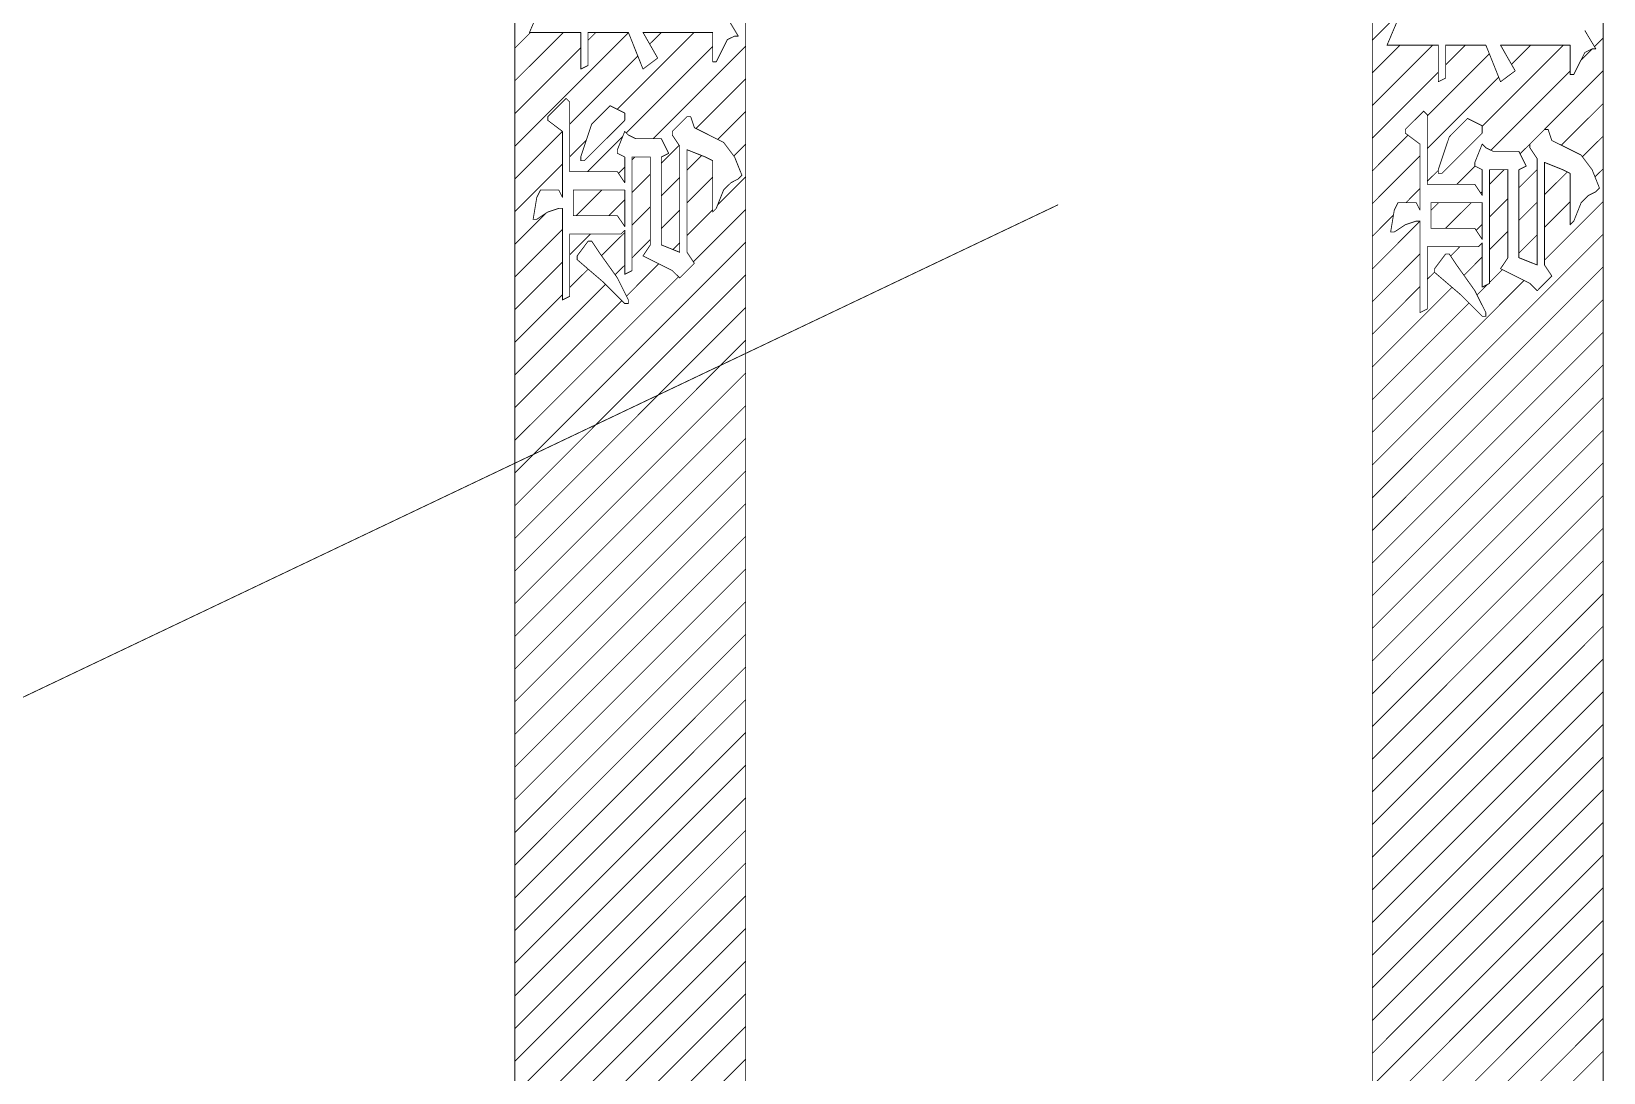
# Model space of a CAD drawing. Header units: millimetres. Extents: x 3362 to 3827, y -139 to 191.
# Drawn here: x 3458.378 to 3463.169, y 115.807 to 118.979 of the extents above; entities that cross this region are included whole.
import ezdxf

# ---------------------------------------------------------------- set-up
doc = ezdxf.new("R2010")
doc.units = ezdxf.units.MM
doc.header["$LTSCALE"] = 23.1
doc.layers.get('0').update_dxf_attribs({"linetype": 'CONTINUOUS'})

# ---------------------------------------------------------------- blocks, each defined once
blk = doc.blocks.new('PAD_R1')
at = {"const_width": 0.5}
blk.add_lwpolyline([(0.25, 0, 1), (-0.25, 0, 1)], format="xyb", close=True, dxfattribs=at)

msp = doc.modelspace()

# ---------------------------------------------------------------- linework, layer by layer
at = {"const_width": 0.00254}
for points in [[(3459.8512, 126.9833), (3459.8512, 113.3834)], [(3459.8512, 113.3834), (3459.8512, 126.9833)], [(3460.5546, 126.9833), (3460.5546, 113.3834)], [(3460.5546, 126.9833), (3460.5546, 113.3834)], [(3462.4647, 113.3834), (3462.4647, 126.9833)], [(3462.4647, 113.3834), (3462.4647, 126.9833)], [(3463.168, 126.9833), (3463.168, 113.3834)], [(3463.168, 113.3834), (3463.168, 126.9833)], [(3462.6168, 119.1044), (3462.4647, 118.9523)], [(3459.8959, 118.9759), (3459.9295, 119.0542)], [(3460.4987, 119.0206), (3460.5322, 118.9647)], [(3462.5094, 118.9371), (3462.5426, 119.0153)], [(3459.8995, 118.9759), (3459.8512, 118.9277)], [(3459.9991, 118.9759), (3459.8512, 118.8281)], [(3460.1977, 118.9752), (3459.8512, 118.629)], [(3460.0522, 118.9759), (3459.8959, 118.9759)], [(3460.0522, 118.8642), (3460.0522, 118.9759)], [(3460.0745, 118.9759), (3460.0745, 118.8753)], [(3460.0986, 118.9759), (3460.0745, 118.9518)], [(3460.1974, 118.9759), (3460.0745, 118.9759)], [(3460.3973, 118.9759), (3460.1632, 118.7417)], [(3460.2419, 118.8642), (3460.1974, 118.9759)], [(3460.2419, 118.9759), (3460.2866, 118.8977)], [(3460.454, 118.9759), (3460.2419, 118.9759)], [(3460.2978, 118.9759), (3460.2622, 118.9404)], [(3460.454, 118.8865), (3460.454, 118.9759)], [(3460.521, 118.9647), (3460.4987, 118.9536)], [(3460.5322, 118.9647), (3460.521, 118.9647)], [(3463.1121, 118.9818), (3463.1456, 118.9259)], [(3460.0522, 118.9294), (3459.8512, 118.7285)], [(3460.454, 118.933), (3460.1908, 118.6699)], [(3460.5546, 118.934), (3460.2729, 118.6521)], [(3460.4987, 118.9536), (3460.4652, 118.8865)], [(3462.549, 118.9371), (3462.4647, 118.8527)], [(3462.6485, 118.9371), (3462.4647, 118.7532)], [(3462.6656, 118.9371), (3462.5094, 118.9371)], [(3462.6656, 118.8256), (3462.6656, 118.9371)], [(3462.8106, 118.9371), (3462.6879, 118.9371)], [(3462.7481, 118.9371), (3462.6879, 118.8769)], [(3462.6879, 118.9371), (3462.6879, 118.8367)], [(3463.0468, 118.9371), (3462.7994, 118.6899)], [(3462.8553, 118.8256), (3462.8106, 118.9371)], [(3463.0674, 118.9371), (3462.8553, 118.9371)], [(3462.8553, 118.9371), (3462.9, 118.8588)], [(3462.9473, 118.9371), (3462.8888, 118.8786)], [(3463.0674, 118.8479), (3463.0674, 118.9371)], [(3463.1352, 118.9259), (3463.1002, 118.8911)], [(3463.1344, 118.9259), (3463.1121, 118.9147)], [(3463.1456, 118.9259), (3463.1344, 118.9259)], [(3463.168, 118.9587), (3463.1416, 118.9325)], [(3460.2262, 118.904), (3460.0186, 118.6968)], [(3460.0745, 118.8753), (3460.0522, 118.8642)], [(3460.2866, 118.8977), (3460.2419, 118.8642)], [(3460.4652, 118.8865), (3460.454, 118.8865)], [(3462.8213, 118.9106), (3462.632, 118.7214)], [(3463.1121, 118.9147), (3463.0786, 118.8479)], [(3460.5546, 118.8344), (3460.4034, 118.6831)], [(3462.6656, 118.8545), (3462.4647, 118.6536)], [(3462.8497, 118.8395), (3462.632, 118.6218)], [(3462.6879, 118.8367), (3462.6656, 118.8256)], [(3463.0674, 118.8583), (3462.8261, 118.6168)], [(3462.9, 118.8588), (3462.8553, 118.8256)], [(3463.168, 118.8591), (3462.9892, 118.6803)], [(3463.0786, 118.8479), (3463.0674, 118.8479)], [(3459.9518, 118.7191), (3460.0075, 118.775)], [(3460.0075, 118.775), (3460.0186, 118.7638)], [(3460.0186, 118.7638), (3460.0186, 118.5517)], [(3460.0857, 118.6968), (3460.1416, 118.7527)], [(3460.1416, 118.7527), (3460.1863, 118.7303)], [(3460.1863, 118.7303), (3460.1863, 118.708)], [(3460.5546, 118.7349), (3460.4697, 118.65)], [(3462.565, 118.6803), (3462.6209, 118.7361)], [(3462.6209, 118.7361), (3462.632, 118.725)], [(3462.632, 118.725), (3462.632, 118.5129)], [(3463.168, 118.7595), (3463.0407, 118.6323)], [(3459.9518, 118.708), (3459.9518, 118.7191)], [(3459.9963, 118.6744), (3459.9518, 118.708)], [(3460.0522, 118.5964), (3460.0857, 118.6968)], [(3460.1863, 118.708), (3460.0633, 118.5853)], [(3460.3313, 118.6744), (3460.376, 118.7191)], [(3460.376, 118.7191), (3460.3872, 118.7191)], [(3460.3872, 118.7191), (3460.3984, 118.6856)], [(3460.3984, 118.6856), (3460.4875, 118.6409)], [(3462.565, 118.6691), (3462.565, 118.6803)], [(3462.6991, 118.6579), (3462.7547, 118.7138)], [(3462.7547, 118.7138), (3462.7994, 118.6914)], [(3462.7994, 118.6914), (3462.7994, 118.6691)], [(3462.9447, 118.6356), (3462.9892, 118.6803)], [(3462.9892, 118.6803), (3463.0003, 118.6803)], [(3463.0003, 118.6803), (3463.0115, 118.6467)], [(3459.9963, 118.6744), (3459.8512, 118.5294)], [(3459.9963, 118.4735), (3459.9963, 118.6744)], [(3460.0694, 118.648), (3460.0186, 118.5972)], [(3460.1799, 118.6589), (3460.0727, 118.5517)], [(3460.1639, 118.6185), (3460.1863, 118.6744)], [(3460.1863, 118.6744), (3460.1974, 118.6632)], [(3460.1974, 118.6632), (3460.2195, 118.6521)], [(3460.2195, 118.6521), (3460.2978, 118.6521)], [(3460.2978, 118.6521), (3460.3201, 118.6076)], [(3460.3521, 118.632), (3460.2978, 118.5777)], [(3460.3313, 118.6632), (3460.3313, 118.6744)], [(3460.3537, 118.6297), (3460.3313, 118.6632)], [(3460.3537, 118.3061), (3460.3537, 118.6297)], [(3460.4875, 118.6409), (3460.521, 118.5964)], [(3460.5546, 118.6353), (3460.5188, 118.5995)], [(3462.5734, 118.663), (3462.4647, 118.554)], [(3462.6097, 118.6356), (3462.565, 118.6691)], [(3462.6097, 118.4346), (3462.6097, 118.6356)], [(3462.6656, 118.5576), (3462.6991, 118.6579)], [(3462.7994, 118.6691), (3462.6767, 118.5464)], [(3462.7771, 118.5799), (3462.7994, 118.6356)], [(3462.7994, 118.6356), (3462.8106, 118.6244)], [(3462.9447, 118.6356), (3462.9147, 118.6061)], [(3462.9447, 118.6244), (3462.9447, 118.6356)], [(3463.0115, 118.6467), (3463.1009, 118.6023)], [(3463.168, 118.6599), (3463.1047, 118.597)], [(3460.0522, 118.5853), (3460.0522, 118.5964)], [(3460.0633, 118.5853), (3460.0522, 118.5853)], [(3460.1639, 118.6076), (3460.1639, 118.6185)], [(3460.1863, 118.5964), (3460.1639, 118.6076)], [(3460.1863, 118.5182), (3460.1863, 118.5964)], [(3460.2086, 118.5964), (3460.2086, 118.2502)], [(3460.2643, 118.5964), (3460.2086, 118.5964)], [(3460.217, 118.5964), (3460.2086, 118.5878)], [(3460.2643, 118.3285), (3460.2643, 118.5964)], [(3460.3201, 118.6076), (3460.2978, 118.5964)], [(3460.2978, 118.5964), (3460.2978, 118.3285)], [(3460.376, 118.6185), (3460.376, 118.3061)], [(3460.4319, 118.5964), (3460.376, 118.6185)], [(3460.4205, 118.6008), (3460.376, 118.5563)], [(3460.454, 118.5853), (3460.4319, 118.5964)], [(3460.454, 118.4288), (3460.454, 118.5853)], [(3460.521, 118.5964), (3460.5434, 118.5406)], [(3462.6097, 118.5997), (3462.4647, 118.4545)], [(3462.7771, 118.5688), (3462.7771, 118.5799)], [(3462.8106, 118.6244), (3462.833, 118.6135)], [(3462.833, 118.6135), (3462.9112, 118.6135)], [(3462.9112, 118.6135), (3462.9335, 118.5688)], [(3462.9671, 118.5911), (3462.9447, 118.6244)], [(3462.9671, 118.2673), (3462.9671, 118.5911)], [(3462.9892, 118.5799), (3462.9892, 118.2673)], [(3463.045, 118.5576), (3462.9892, 118.5799)], [(3463.1009, 118.6023), (3463.1344, 118.5576)], [(3459.9963, 118.5749), (3459.8512, 118.4298)], [(3460.0186, 118.5517), (3460.1639, 118.5517)], [(3460.1639, 118.5517), (3460.1863, 118.5182)], [(3460.1863, 118.5655), (3460.1672, 118.5467)], [(3460.2643, 118.5441), (3460.2086, 118.4882)], [(3460.3537, 118.534), (3460.2978, 118.4781)], [(3460.454, 118.5347), (3460.376, 118.4567)], [(3460.5546, 118.5357), (3460.4695, 118.4507)], [(3460.5434, 118.5406), (3460.5322, 118.5294)], [(3462.6656, 118.5558), (3462.632, 118.5223)], [(3462.6656, 118.5464), (3462.6656, 118.5576)], [(3462.6767, 118.5464), (3462.6656, 118.5464)], [(3462.7776, 118.5685), (3462.722, 118.5129)], [(3462.7994, 118.5576), (3462.7771, 118.5688)], [(3462.7994, 118.4794), (3462.7994, 118.5576)], [(3462.8218, 118.5576), (3462.8218, 118.2114)], [(3462.8777, 118.5576), (3462.8218, 118.5576)], [(3462.8662, 118.5576), (3462.8218, 118.5131)], [(3462.8777, 118.2896), (3462.8777, 118.5576)], [(3462.9335, 118.5688), (3462.9112, 118.5576)], [(3462.9671, 118.5586), (3462.9112, 118.5027)], [(3462.9112, 118.5576), (3462.9112, 118.2896)], [(3463.0588, 118.5507), (3462.9892, 118.4814)], [(3463.0674, 118.5464), (3463.045, 118.5576)], [(3463.0674, 118.3899), (3463.0674, 118.5464)], [(3463.1344, 118.5576), (3463.1568, 118.5017)], [(3463.168, 118.5604), (3463.1431, 118.5357)], [(3459.9183, 118.4735), (3459.9295, 118.4959)], [(3459.9295, 118.4959), (3459.9851, 118.4959)], [(3459.9851, 118.4959), (3459.9963, 118.4735)], [(3460.0298, 118.4176), (3460.0298, 118.4959)], [(3460.0298, 118.4959), (3460.1863, 118.4959)], [(3460.1164, 118.4959), (3460.0384, 118.4176)], [(3460.1863, 118.4959), (3460.1863, 118.3844)], [(3460.4875, 118.4959), (3460.4652, 118.44)], [(3460.5099, 118.5182), (3460.4875, 118.4959)], [(3460.5322, 118.5294), (3460.5099, 118.5182)], [(3462.6097, 118.5002), (3462.5668, 118.457)], [(3462.632, 118.5129), (3462.7771, 118.5129)], [(3462.7771, 118.5129), (3462.7994, 118.4794)], [(3462.7994, 118.4908), (3462.7949, 118.4862)], [(3463.1456, 118.4905), (3463.1233, 118.4794)], [(3463.1568, 118.5017), (3463.1456, 118.4905)], [(3461.5061, 118.4504), (3426.8109, 101.949)], [(3459.9071, 118.4065), (3459.9183, 118.4735)], [(3459.9851, 118.44), (3459.9518, 118.4288)], [(3459.9963, 118.44), (3459.9851, 118.44)], [(3459.9963, 118.4753), (3459.9958, 118.4748)], [(3459.9963, 118.1608), (3459.9963, 118.44)], [(3460.1863, 118.4659), (3460.138, 118.4176)], [(3460.2643, 118.4446), (3460.2086, 118.3887)], [(3460.5546, 118.4362), (3460.3953, 118.2769)], [(3460.4652, 118.44), (3460.454, 118.4288)], [(3462.5315, 118.4346), (3462.5426, 118.457)], [(3462.5426, 118.457), (3462.5985, 118.457)], [(3462.5985, 118.457), (3462.6097, 118.4346)], [(3462.6432, 118.457), (3462.7994, 118.457)], [(3462.6663, 118.457), (3462.6432, 118.4339)], [(3462.6432, 118.379), (3462.6432, 118.457)], [(3462.7659, 118.457), (3462.6877, 118.379)], [(3462.7994, 118.457), (3462.7994, 118.3455)], [(3462.8777, 118.4694), (3462.8218, 118.4136)], [(3462.9671, 118.459), (3462.9112, 118.4032)], [(3463.168, 118.4608), (3462.9892, 118.2822)], [(3463.0674, 118.46), (3462.9892, 118.3818)], [(3463.1009, 118.457), (3463.0786, 118.4011)], [(3463.1233, 118.4794), (3463.1009, 118.457)], [(3459.9462, 118.4253), (3459.8512, 118.3303)], [(3459.9183, 118.4065), (3459.9071, 118.4065)], [(3459.9518, 118.4288), (3459.9183, 118.4065)], [(3460.1639, 118.4176), (3460.0298, 118.4176)], [(3460.1863, 118.3844), (3460.1639, 118.4176)], [(3460.3537, 118.4344), (3460.2978, 118.3785)], [(3460.454, 118.4352), (3460.376, 118.3572)], [(3462.5289, 118.4194), (3462.4647, 118.3549)], [(3462.6097, 118.4006), (3462.4647, 118.2553)], [(3462.5203, 118.3678), (3462.5315, 118.4346)], [(3462.565, 118.3899), (3462.5315, 118.3678)], [(3462.5985, 118.4011), (3462.565, 118.3899)], [(3462.6097, 118.4011), (3462.5985, 118.4011)], [(3462.6097, 118.1222), (3462.6097, 118.4011)], [(3462.7994, 118.3912), (3462.7811, 118.3729)], [(3463.0786, 118.4011), (3463.0674, 118.3899)], [(3459.9963, 118.3757), (3459.8512, 118.2307)], [(3460.1751, 118.362), (3460.0186, 118.362)], [(3460.0821, 118.362), (3460.0186, 118.2985)], [(3460.0186, 118.362), (3460.0186, 118.172)], [(3460.1863, 118.3663), (3460.1154, 118.2957)], [(3460.1863, 118.3732), (3460.1751, 118.362)], [(3460.1863, 118.2391), (3460.1863, 118.3732)], [(3460.2643, 118.345), (3460.2086, 118.2891)], [(3463.168, 118.3612), (3462.4647, 117.6579)], [(3462.5315, 118.3678), (3462.5203, 118.3678)], [(3462.7771, 118.379), (3462.6432, 118.379)], [(3462.7994, 118.3455), (3462.7771, 118.379)], [(3462.8777, 118.3699), (3462.8218, 118.314)], [(3462.9671, 118.3595), (3462.9112, 118.3036)], [(3460.5546, 118.3366), (3459.8512, 117.6333)], [(3460.041, 118.2949), (3460.0745, 118.3397)], [(3460.041, 118.2838), (3460.041, 118.2949)], [(3460.0745, 118.3397), (3460.0857, 118.3397)], [(3460.0857, 118.3397), (3460.108, 118.3061)], [(3460.108, 118.3061), (3460.1639, 118.2279)], [(3460.2419, 118.2949), (3460.2643, 118.3285)], [(3460.3313, 118.2502), (3460.2419, 118.2949)], [(3460.2978, 118.3285), (3460.3537, 118.3061)], [(3460.3537, 118.3348), (3460.3331, 118.3143)], [(3460.376, 118.3061), (3460.3984, 118.2726)], [(3462.6097, 118.301), (3462.4647, 118.1558)], [(3462.7882, 118.3231), (3462.632, 118.3231)], [(3462.632, 118.3231), (3462.632, 118.1334)], [(3462.6544, 118.2561), (3462.6879, 118.3008)], [(3462.6879, 118.3008), (3462.6991, 118.3008)], [(3462.6991, 118.3008), (3462.7214, 118.2673)], [(3462.7314, 118.3231), (3462.7032, 118.2947)], [(3462.7994, 118.3343), (3462.7882, 118.3231)], [(3462.7994, 118.2002), (3462.7994, 118.3343)], [(3459.9963, 118.2762), (3459.8512, 118.1311)], [(3460.0748, 118.2548), (3460.0186, 118.1989)], [(3460.1192, 118.2167), (3460.041, 118.2838)], [(3460.1863, 118.2668), (3460.1568, 118.2375)], [(3460.2086, 118.2502), (3460.1863, 118.2391)], [(3460.2899, 118.2711), (3460.1916, 118.1725)], [(3460.3537, 118.2279), (3460.3313, 118.2502)], [(3460.3984, 118.2726), (3460.3537, 118.2279)], [(3463.168, 118.2617), (3462.4647, 117.5583)], [(3462.6544, 118.2459), (3462.632, 118.2238)], [(3462.6544, 118.2449), (3462.6544, 118.2561)], [(3462.7326, 118.1779), (3462.6544, 118.2449)], [(3462.7214, 118.2673), (3462.7771, 118.189)], [(3462.7994, 118.2916), (3462.7438, 118.2358)], [(3462.8609, 118.2533), (3462.8218, 118.2144)], [(3462.8553, 118.2561), (3462.8777, 118.2896)], [(3462.9447, 118.2114), (3462.8553, 118.2561)], [(3462.9112, 118.2896), (3462.9671, 118.2673)], [(3462.9892, 118.2673), (3463.0115, 118.2337)], [(3460.5546, 118.237), (3459.8512, 117.5337)], [(3460.3501, 118.2314), (3459.8512, 117.7328)], [(3460.1276, 118.2083), (3459.8512, 117.932)], [(3460.1863, 118.1499), (3460.1192, 118.2167)], [(3460.1639, 118.2279), (3460.1974, 118.1608)], [(3462.9272, 118.2203), (3462.4647, 117.7575)], [(3462.6097, 118.2015), (3462.4647, 118.0562)], [(3462.7075, 118.1994), (3462.4647, 117.9566)], [(3462.8159, 118.2086), (3462.7837, 118.1761)], [(3462.8218, 118.2114), (3462.7994, 118.2002)], [(3462.9671, 118.189), (3462.9447, 118.2114)], [(3463.0115, 118.2337), (3462.9671, 118.189)], [(3459.9963, 118.1766), (3459.8512, 118.0316)], [(3460.1774, 118.1586), (3459.8512, 117.8324)], [(3460.0186, 118.172), (3459.9963, 118.1608)], [(3460.1974, 118.1499), (3460.1863, 118.1499)], [(3460.1974, 118.1608), (3460.1974, 118.1499)], [(3463.168, 118.1621), (3462.4647, 117.4588)], [(3462.759, 118.1514), (3462.4647, 117.8571)], [(3462.7994, 118.1111), (3462.7326, 118.1779)], [(3462.7771, 118.189), (3462.8106, 118.1222)], [(3460.5546, 118.1375), (3459.8512, 117.4341)], [(3462.632, 118.1334), (3462.6097, 118.1222)], [(3462.8106, 118.1111), (3462.7994, 118.1111)], [(3462.8106, 118.1222), (3462.8106, 118.1111)], [(3463.168, 118.0625), (3462.4647, 117.3595)], [(3460.5546, 118.0379), (3459.8512, 117.3346)], [(3463.168, 117.9632), (3462.4647, 117.2599)], [(3460.5546, 117.9383), (3459.8512, 117.235)], [(3463.168, 117.8637), (3462.4647, 117.1603)], [(3460.5546, 117.8388), (3459.8512, 117.1354)], [(3460.5546, 117.7392), (3459.8512, 117.0359)], [(3463.168, 117.7641), (3462.4647, 117.0608)], [(3460.5546, 117.6396), (3459.8512, 116.9363)], [(3463.168, 117.6645), (3462.4647, 116.9612)], [(3460.5546, 117.5401), (3459.8512, 116.8367)], [(3463.168, 117.565), (3462.4647, 116.8616)], [(3460.5546, 117.4405), (3459.8512, 116.7372)], [(3463.168, 117.4654), (3462.4647, 116.7621)], [(3460.5546, 117.3409), (3459.8512, 116.6376)], [(3463.168, 117.3658), (3462.4647, 116.6625)], [(3460.5546, 117.2414), (3459.8512, 116.538)], [(3463.168, 117.2662), (3462.4647, 116.5629)], [(3463.168, 117.1667), (3462.4647, 116.4634)], [(3460.5546, 117.1418), (3459.8512, 116.4385)], [(3463.168, 117.0671), (3462.4647, 116.3638)], [(3460.5546, 117.0422), (3459.8512, 116.3389)], [(3463.168, 116.9675), (3462.4647, 116.2642)], [(3460.5546, 116.9427), (3459.8512, 116.2393)], [(3463.168, 116.868), (3462.4647, 116.1647)], [(3460.5546, 116.8431), (3459.8512, 116.1398)], [(3463.168, 116.7684), (3462.4647, 116.0651)], [(3460.5546, 116.7435), (3459.8512, 116.0402)], [(3463.168, 116.6688), (3462.4647, 115.9655)], [(3460.5546, 116.6439), (3459.8512, 115.9409)], [(3463.168, 116.5693), (3462.4647, 115.8659)], [(3460.5546, 116.5446), (3459.8512, 115.8413)], [(3460.5546, 116.4451), (3459.8512, 115.7417)], [(3463.168, 116.4697), (3462.4647, 115.7664)], [(3460.5546, 116.3455), (3459.8512, 115.6422)], [(3463.168, 116.3701), (3462.4647, 115.6668)], [(3460.5546, 116.2459), (3459.8512, 115.5426)], [(3463.168, 116.2706), (3462.4647, 115.5672)], [(3460.5546, 116.1464), (3459.8512, 115.443)], [(3463.168, 116.171), (3462.4647, 115.4677)], [(3460.5546, 116.0468), (3459.8512, 115.3435)], [(3463.168, 116.0714), (3462.4647, 115.3681)], [(3460.5546, 115.9472), (3459.8512, 115.2439)], [(3463.168, 115.9719), (3462.4647, 115.2685)], [(3463.168, 115.8723), (3462.4647, 115.169)], [(3460.5546, 115.8477), (3459.8512, 115.1443)]]:
    msp.add_lwpolyline(points, dxfattribs=at)

# ---------------------------------------------------------------- block references
at = {"xscale": 0.00254, "yscale": 0.00254}
for p in [(3459.8959, 118.9759), (3459.8959, 118.9759), (3459.8995, 118.9759), (3459.9991, 118.9759), (3460.0522, 118.9759), (3460.0522, 118.9759), (3460.0745, 118.9759), (3460.0745, 118.9759), (3460.0986, 118.9759), (3460.1974, 118.9759), (3460.1974, 118.9759), (3460.1977, 118.9752), (3460.2419, 118.9759), (3460.2419, 118.9759), (3460.2978, 118.9759), (3460.3973, 118.9759), (3460.454, 118.9759), (3460.454, 118.9759), (3460.521, 118.9647), (3460.521, 118.9647), (3460.5322, 118.9647), (3460.5322, 118.9647), (3459.8512, 118.9277), (3460.0522, 118.9294), (3460.0745, 118.9518), (3460.2622, 118.9404), (3460.454, 118.933), (3460.4987, 118.9536), (3460.4987, 118.9536), (3460.5546, 118.934), (3462.4647, 118.9523), (3462.5094, 118.9371), (3462.5094, 118.9371), (3462.549, 118.9371), (3462.6485, 118.9371), (3462.6656, 118.9371), (3462.6656, 118.9371), (3462.6879, 118.9371), (3462.6879, 118.9371), (3462.7481, 118.9371), (3462.8106, 118.9371), (3462.8106, 118.9371), (3462.8553, 118.9371), (3462.8553, 118.9371), (3462.9473, 118.9371), (3463.0468, 118.9371), (3463.0674, 118.9371), (3463.0674, 118.9371), (3463.1344, 118.9259), (3463.1344, 118.9259), (3463.1352, 118.9259), (3463.1416, 118.9325), (3463.1456, 118.9259), (3463.1456, 118.9259), (3463.168, 118.9587), (3460.0745, 118.8753), (3460.0745, 118.8753), (3460.2262, 118.904), (3460.2866, 118.8977), (3460.2866, 118.8977), (3460.454, 118.8865), (3460.454, 118.8865), (3460.4652, 118.8865), (3460.4652, 118.8865), (3462.6879, 118.8769), (3462.8213, 118.9106), (3462.8888, 118.8786), (3463.1002, 118.8911), (3463.1121, 118.9147), (3463.1121, 118.9147), (3459.8512, 118.8281), (3460.0522, 118.8642), (3460.0522, 118.8642), (3460.2419, 118.8642), (3460.2419, 118.8642), (3460.5546, 118.8344), (3462.4647, 118.8527), (3462.6656, 118.8545), (3462.6656, 118.8256), (3462.6656, 118.8256), (3462.6879, 118.8367), (3462.6879, 118.8367), (3462.8497, 118.8395), (3462.8553, 118.8256), (3462.8553, 118.8256), (3462.9, 118.8588), (3462.9, 118.8588), (3463.0674, 118.8583), (3463.0674, 118.8479), (3463.0674, 118.8479), (3463.0786, 118.8479), (3463.0786, 118.8479), (3463.168, 118.8591), (3460.0075, 118.775), (3460.0075, 118.775), (3459.8512, 118.7285), (3460.0186, 118.7638), (3460.0186, 118.7638), (3460.1416, 118.7527), (3460.1416, 118.7527), (3460.1632, 118.7417), (3460.1863, 118.7303), (3460.1863, 118.7303), (3460.5546, 118.7349), (3462.4647, 118.7532), (3462.6209, 118.7361), (3462.6209, 118.7361), (3462.632, 118.725), (3462.632, 118.725), (3463.168, 118.7595), (3459.9518, 118.7191), (3459.9518, 118.7191), (3459.9518, 118.708), (3459.9518, 118.708), (3460.0186, 118.6968), (3460.0857, 118.6968), (3460.0857, 118.6968), (3460.1863, 118.708), (3460.1863, 118.708), (3460.376, 118.7191), (3460.376, 118.7191), (3460.3872, 118.7191), (3460.3872, 118.7191), (3460.3984, 118.6856), (3460.3984, 118.6856), (3460.4034, 118.6831), (3462.565, 118.6803), (3462.565, 118.6803), (3462.632, 118.7214), (3462.7547, 118.7138), (3462.7547, 118.7138), (3462.7994, 118.6914), (3462.7994, 118.6914), (3462.7994, 118.6899), (3462.9892, 118.6803), (3462.9892, 118.6803), (3462.9892, 118.6803), (3463.0003, 118.6803), (3463.0003, 118.6803), (3459.8512, 118.629), (3459.9963, 118.6744), (3459.9963, 118.6744), (3459.9963, 118.6744), (3460.0694, 118.648), (3460.1799, 118.6589), (3460.1863, 118.6744), (3460.1863, 118.6744), (3460.1908, 118.6699), (3460.1974, 118.6632), (3460.1974, 118.6632), (3460.2195, 118.6521), (3460.2195, 118.6521), (3460.2729, 118.6521), (3460.2978, 118.6521), (3460.2978, 118.6521), (3460.3313, 118.6744), (3460.3313, 118.6744), (3460.3313, 118.6632), (3460.3313, 118.6632), (3460.3521, 118.632), (3460.3537, 118.6297), (3460.3537, 118.6297), (3460.4697, 118.65), (3460.4875, 118.6409), (3460.4875, 118.6409), (3460.5546, 118.6353), (3462.4647, 118.6536), (3462.565, 118.6691), (3462.565, 118.6691), (3462.5734, 118.663), (3462.6097, 118.6356), (3462.6097, 118.6356), (3462.6991, 118.6579), (3462.6991, 118.6579), (3462.7994, 118.6691), (3462.7994, 118.6691), (3462.7994, 118.6356), (3462.7994, 118.6356), (3462.9447, 118.6356), (3462.9447, 118.6356), (3462.9447, 118.6356), (3463.0115, 118.6467), (3463.0115, 118.6467), (3463.0407, 118.6323), (3463.168, 118.6599), (3460.0186, 118.5972), (3460.0522, 118.5964), (3460.0522, 118.5964), (3460.0522, 118.5853), (3460.0522, 118.5853), (3460.0633, 118.5853), (3460.0633, 118.5853), (3460.1639, 118.6185), (3460.1639, 118.6185), (3460.1639, 118.6076), (3460.1639, 118.6076), (3460.1863, 118.5964), (3460.1863, 118.5964), (3460.2086, 118.5964), (3460.2086, 118.5964), (3460.2086, 118.5878), (3460.217, 118.5964), (3460.2643, 118.5964), (3460.2643, 118.5964), (3460.2978, 118.5964), (3460.2978, 118.5964), (3460.3201, 118.6076), (3460.3201, 118.6076), (3460.376, 118.6185), (3460.376, 118.6185), (3460.4205, 118.6008), (3460.4319, 118.5964), (3460.4319, 118.5964), (3460.454, 118.5853), (3460.454, 118.5853), (3460.5188, 118.5995), (3460.521, 118.5964), (3460.521, 118.5964), (3462.6097, 118.5997), (3462.632, 118.6218), (3462.7771, 118.5799), (3462.7771, 118.5799), (3462.8106, 118.6244), (3462.8106, 118.6244), (3462.8261, 118.6168), (3462.833, 118.6135), (3462.833, 118.6135), (3462.9112, 118.6135), (3462.9112, 118.6135), (3462.9147, 118.6061), (3462.9447, 118.6244), (3462.9447, 118.6244), (3462.9671, 118.5911), (3462.9671, 118.5911), (3462.9892, 118.5799), (3462.9892, 118.5799), (3463.1009, 118.6023), (3463.1009, 118.6023), (3463.1047, 118.597), (3459.9963, 118.5749), (3460.0186, 118.5517), (3460.0186, 118.5517), (3460.0727, 118.5517), (3460.1639, 118.5517), (3460.1639, 118.5517), (3460.1672, 118.5467), (3460.1863, 118.5655), (3460.2643, 118.5441), (3460.2978, 118.5777), (3460.3537, 118.534), (3460.376, 118.5563), (3460.454, 118.5347), (3460.5434, 118.5406), (3460.5434, 118.5406), (3460.5546, 118.5357), (3462.4647, 118.554), (3462.6656, 118.5576), (3462.6656, 118.5576), (3462.6656, 118.5558), (3462.6656, 118.5464), (3462.6656, 118.5464), (3462.6767, 118.5464), (3462.6767, 118.5464), (3462.7771, 118.5688), (3462.7771, 118.5688), (3462.7776, 118.5685), (3462.7994, 118.5576), (3462.7994, 118.5576), (3462.8218, 118.5576), (3462.8218, 118.5576), (3462.8662, 118.5576), (3462.8777, 118.5576), (3462.8777, 118.5576), (3462.9112, 118.5576), (3462.9112, 118.5576), (3462.9335, 118.5688), (3462.9335, 118.5688), (3462.9671, 118.5586), (3463.045, 118.5576), (3463.045, 118.5576), (3463.0588, 118.5507), (3463.0674, 118.5464), (3463.0674, 118.5464), (3463.1344, 118.5576), (3463.1344, 118.5576), (3463.1431, 118.5357), (3463.168, 118.5604), (3459.8512, 118.5294), (3459.9295, 118.4959), (3459.9295, 118.4959), (3459.9851, 118.4959), (3459.9851, 118.4959), (3460.0298, 118.4959), (3460.0298, 118.4959), (3460.1164, 118.4959), (3460.1863, 118.5182), (3460.1863, 118.5182), (3460.1863, 118.4959), (3460.1863, 118.4959), (3460.2086, 118.4882), (3460.4875, 118.4959), (3460.4875, 118.4959), (3460.5099, 118.5182), (3460.5099, 118.5182), (3460.5322, 118.5294), (3460.5322, 118.5294), (3462.6097, 118.5002), (3462.632, 118.5223), (3462.632, 118.5129), (3462.632, 118.5129), (3462.722, 118.5129), (3462.7771, 118.5129), (3462.7771, 118.5129), (3462.7949, 118.4862), (3462.7994, 118.4908), (3462.8218, 118.5131), (3462.9112, 118.5027), (3463.1456, 118.4905), (3463.1456, 118.4905), (3463.1568, 118.5017), (3463.1568, 118.5017), (3459.9183, 118.4735), (3459.9183, 118.4735), (3459.9851, 118.44), (3459.9851, 118.44), (3459.9958, 118.4748), (3459.9963, 118.4753), (3459.9963, 118.4735), (3459.9963, 118.4735), (3459.9963, 118.44), (3459.9963, 118.44), (3460.1863, 118.4659), (3460.2643, 118.4446), (3460.2978, 118.4781), (3460.376, 118.4567), (3460.4652, 118.44), (3460.4652, 118.44), (3460.4695, 118.4507), (3460.5546, 118.4362), (3461.5061, 118.4504), (3462.4647, 118.4545), (3462.5426, 118.457), (3462.5426, 118.457), (3462.5668, 118.457), (3462.5985, 118.457), (3462.5985, 118.457), (3462.6432, 118.457), (3462.6432, 118.457), (3462.6663, 118.457), (3462.7659, 118.457), (3462.7994, 118.4794), (3462.7994, 118.4794), (3462.7994, 118.457), (3462.7994, 118.457), (3462.8777, 118.4694), (3462.9671, 118.459), (3462.9892, 118.4814), (3463.0674, 118.46), (3463.1009, 118.457), (3463.1009, 118.457), (3463.1233, 118.4794), (3463.1233, 118.4794), (3463.168, 118.4608), (3459.8512, 118.4298), (3459.9071, 118.4065), (3459.9071, 118.4065), (3459.9183, 118.4065), (3459.9183, 118.4065), (3459.9462, 118.4253), (3459.9518, 118.4288), (3459.9518, 118.4288), (3460.0298, 118.4176), (3460.0298, 118.4176), (3460.0384, 118.4176), (3460.138, 118.4176), (3460.1639, 118.4176), (3460.1639, 118.4176), (3460.2086, 118.3887), (3460.3537, 118.4344), (3460.454, 118.4352), (3460.454, 118.4288), (3460.454, 118.4288), (3462.5289, 118.4194), (3462.5315, 118.4346), (3462.5315, 118.4346), (3462.565, 118.3899), (3462.565, 118.3899), (3462.5985, 118.4011), (3462.5985, 118.4011), (3462.6097, 118.4346), (3462.6097, 118.4346), (3462.6097, 118.4011), (3462.6097, 118.4011), (3462.6097, 118.4006), (3462.6432, 118.4339), (3462.7994, 118.3912), (3462.8218, 118.4136), (3462.9112, 118.4032), (3463.0674, 118.3899), (3463.0674, 118.3899), (3463.0786, 118.4011), (3463.0786, 118.4011), (3459.9963, 118.3757), (3460.0186, 118.362), (3460.0186, 118.362), (3460.0821, 118.362), (3460.1751, 118.362), (3460.1751, 118.362), (3460.1863, 118.3844), (3460.1863, 118.3844), (3460.1863, 118.3732), (3460.1863, 118.3732), (3460.1863, 118.3663), (3460.2643, 118.345), (3460.2978, 118.3785), (3460.376, 118.3572), (3462.4647, 118.3549), (3462.5203, 118.3678), (3462.5203, 118.3678), (3462.5315, 118.3678), (3462.5315, 118.3678), (3462.6432, 118.379), (3462.6432, 118.379), (3462.6877, 118.379), (3462.7771, 118.379), (3462.7771, 118.379), (3462.7811, 118.3729), (3462.7994, 118.3455), (3462.7994, 118.3455), (3462.8777, 118.3699), (3462.9671, 118.3595), (3462.9892, 118.3818), (3463.168, 118.3612), (3459.8512, 118.3303), (3460.0186, 118.2985), (3460.041, 118.2949), (3460.041, 118.2949), (3460.0745, 118.3397), (3460.0745, 118.3397), (3460.0857, 118.3397), (3460.0857, 118.3397), (3460.108, 118.3061), (3460.108, 118.3061), (3460.1154, 118.2957), (3460.2419, 118.2949), (3460.2419, 118.2949), (3460.2643, 118.3285), (3460.2643, 118.3285), (3460.2978, 118.3285), (3460.2978, 118.3285), (3460.3331, 118.3143), (3460.3537, 118.3348), (3460.3537, 118.3061), (3460.3537, 118.3061), (3460.376, 118.3061), (3460.376, 118.3061), (3460.5546, 118.3366), (3462.6097, 118.301), (3462.632, 118.3231), (3462.632, 118.3231), (3462.6879, 118.3008), (3462.6879, 118.3008), (3462.6991, 118.3008), (3462.6991, 118.3008), (3462.7032, 118.2947), (3462.7314, 118.3231), (3462.7882, 118.3231), (3462.7882, 118.3231), (3462.7994, 118.3343), (3462.7994, 118.3343), (3462.8218, 118.314), (3462.9112, 118.3036), (3459.9963, 118.2762), (3460.041, 118.2838), (3460.041, 118.2838), (3460.0748, 118.2548), (3460.1863, 118.2668), (3460.2086, 118.2891), (3460.2086, 118.2502), (3460.2086, 118.2502), (3460.2899, 118.2711), (3460.3313, 118.2502), (3460.3313, 118.2502), (3460.3953, 118.2769), (3460.3984, 118.2726), (3460.3984, 118.2726), (3462.4647, 118.2553), (3462.6544, 118.2561), (3462.6544, 118.2561), (3462.6544, 118.2459), (3462.6544, 118.2449), (3462.6544, 118.2449), (3462.7214, 118.2673), (3462.7214, 118.2673), (3462.7994, 118.2916), (3462.8553, 118.2561), (3462.8553, 118.2561), (3462.8609, 118.2533), (3462.8777, 118.2896), (3462.8777, 118.2896), (3462.9112, 118.2896), (3462.9112, 118.2896), (3462.9671, 118.2673), (3462.9671, 118.2673), (3462.9892, 118.2822), (3462.9892, 118.2673), (3462.9892, 118.2673), (3463.168, 118.2617), (3459.8512, 118.2307), (3460.0186, 118.1989), (3460.1192, 118.2167), (3460.1192, 118.2167), (3460.1276, 118.2083), (3460.1568, 118.2375), (3460.1639, 118.2279), (3460.1639, 118.2279), (3460.1863, 118.2391), (3460.1863, 118.2391), (3460.3501, 118.2314), (3460.3537, 118.2279), (3460.3537, 118.2279), (3460.5546, 118.237), (3462.6097, 118.2015), (3462.632, 118.2238), (3462.7075, 118.1994), (3462.7438, 118.2358), (3462.7994, 118.2002), (3462.7994, 118.2002), (3462.8159, 118.2086), (3462.8218, 118.2144), (3462.8218, 118.2114), (3462.8218, 118.2114), (3462.9272, 118.2203), (3462.9447, 118.2114), (3462.9447, 118.2114), (3463.0115, 118.2337), (3463.0115, 118.2337), (3459.9963, 118.1766), (3459.9963, 118.1608), (3459.9963, 118.1608), (3460.0186, 118.172), (3460.0186, 118.172), (3460.1774, 118.1586), (3460.1863, 118.1499), (3460.1863, 118.1499), (3460.1916, 118.1725), (3460.1974, 118.1608), (3460.1974, 118.1608), (3460.1974, 118.1499), (3460.1974, 118.1499), (3462.4647, 118.1558), (3462.7326, 118.1779), (3462.7326, 118.1779), (3462.759, 118.1514), (3462.7771, 118.189), (3462.7771, 118.189), (3462.7837, 118.1761), (3462.9671, 118.189), (3462.9671, 118.189), (3463.168, 118.1621), (3459.8512, 118.1311), (3460.5546, 118.1375), (3462.6097, 118.1222), (3462.6097, 118.1222), (3462.632, 118.1334), (3462.632, 118.1334), (3462.7994, 118.1111), (3462.7994, 118.1111), (3462.8106, 118.1222), (3462.8106, 118.1222), (3462.8106, 118.1111), (3462.8106, 118.1111), (3462.4647, 118.0562), (3463.168, 118.0625), (3459.8512, 118.0316), (3460.5546, 118.0379), (3462.4647, 117.9566), (3463.168, 117.9632), (3459.8512, 117.932), (3460.5546, 117.9383), (3463.168, 117.8637), (3459.8512, 117.8324), (3460.5546, 117.8388), (3462.4647, 117.8571), (3459.8512, 117.7328), (3460.5546, 117.7392), (3462.4647, 117.7575), (3463.168, 117.7641), (3459.8512, 117.6333), (3460.5546, 117.6396), (3462.4647, 117.6579), (3463.168, 117.6645), (3459.8512, 117.5337), (3460.5546, 117.5401), (3462.4647, 117.5583), (3463.168, 117.565), (3459.8512, 117.4341), (3460.5546, 117.4405), (3462.4647, 117.4588), (3463.168, 117.4654), (3459.8512, 117.3346), (3460.5546, 117.3409), (3462.4647, 117.3595), (3463.168, 117.3658), (3460.5546, 117.2414), (3462.4647, 117.2599), (3463.168, 117.2662), (3459.8512, 117.235), (3462.4647, 117.1603), (3463.168, 117.1667), (3459.8512, 117.1354), (3460.5546, 117.1418), (3462.4647, 117.0608), (3463.168, 117.0671), (3459.8512, 117.0359), (3460.5546, 117.0422), (3462.4647, 116.9612), (3463.168, 116.9675), (3459.8512, 116.9363), (3460.5546, 116.9427), (3462.4647, 116.8616), (3463.168, 116.868), (3459.8512, 116.8367), (3460.5546, 116.8431), (3462.4647, 116.7621), (3463.168, 116.7684), (3459.8512, 116.7372), (3460.5546, 116.7435), (3463.168, 116.6688), (3459.8512, 116.6376), (3460.5546, 116.6439), (3462.4647, 116.6625), (3463.168, 116.5693), (3459.8512, 116.538), (3460.5546, 116.5446), (3462.4647, 116.5629), (3459.8512, 116.4385), (3460.5546, 116.4451), (3462.4647, 116.4634), (3463.168, 116.4697), (3459.8512, 116.3389), (3460.5546, 116.3455), (3462.4647, 116.3638), (3463.168, 116.3701), (3459.8512, 116.2393), (3460.5546, 116.2459), (3462.4647, 116.2642), (3463.168, 116.2706), (3459.8512, 116.1398), (3460.5546, 116.1464), (3462.4647, 116.1647), (3463.168, 116.171), (3459.8512, 116.0402), (3460.5546, 116.0468), (3462.4647, 116.0651), (3463.168, 116.0714), (3460.5546, 115.9472), (3462.4647, 115.9655), (3463.168, 115.9719), (3459.8512, 115.9409), (3462.4647, 115.8659), (3463.168, 115.8723), (3459.8512, 115.8413), (3460.5546, 115.8477)]:
    msp.add_blockref('PAD_R1', p, dxfattribs=at)

doc.saveas('drawing.dxf')
